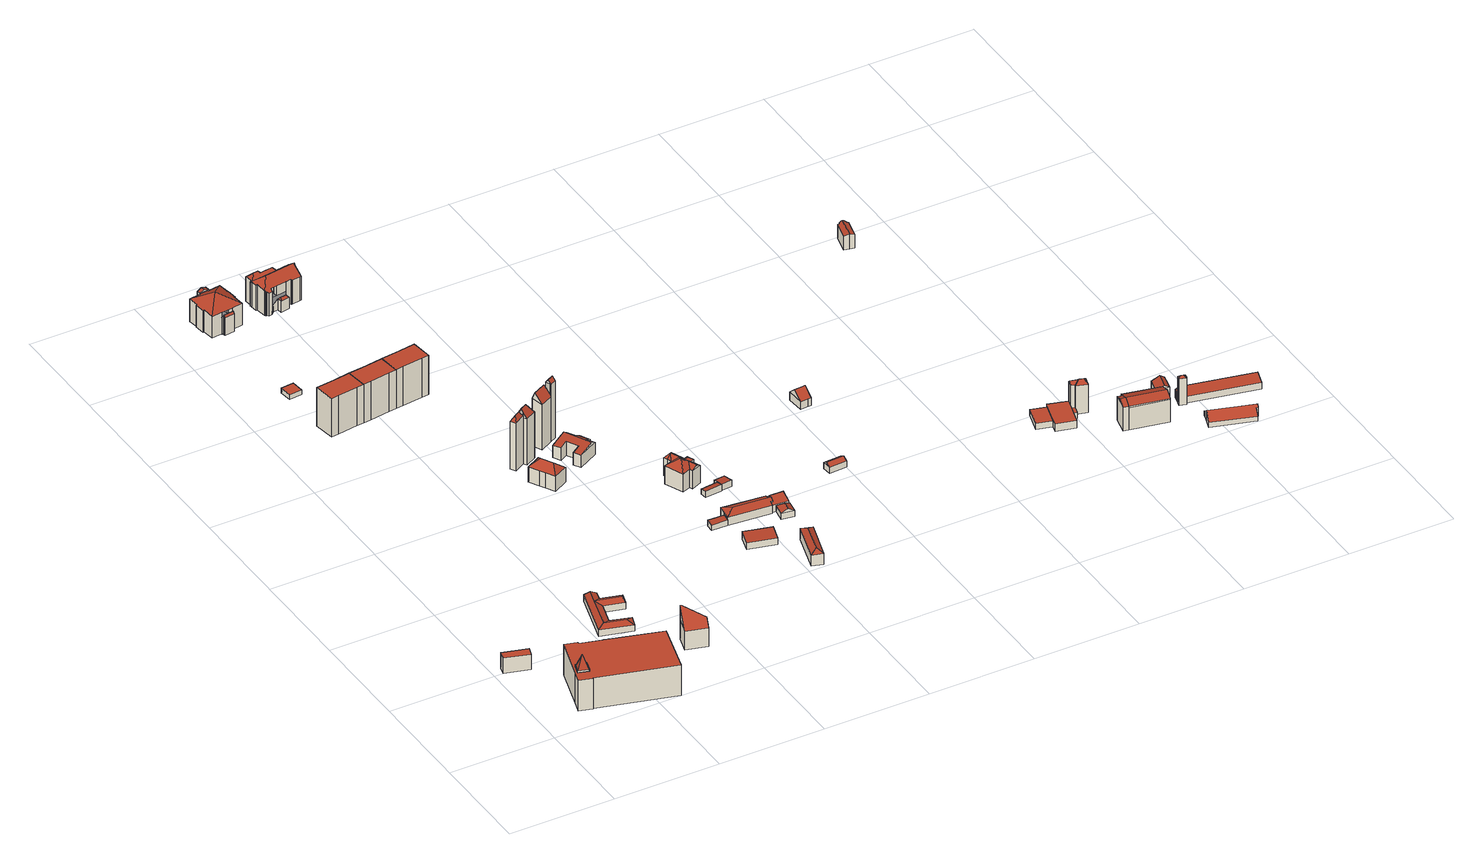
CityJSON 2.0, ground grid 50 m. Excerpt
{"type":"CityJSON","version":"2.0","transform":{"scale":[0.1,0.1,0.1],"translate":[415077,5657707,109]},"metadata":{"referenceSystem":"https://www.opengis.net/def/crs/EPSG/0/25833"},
"CityObjects":{
"building1":{"type":"Building","attributes":{"Gemeindeschluessel":14612000,"Dachtyp_tdc":"tdcLeanToRoof","Dachneigung":0,"QualitaetDacherkennung":100,"Geometrietyp2DReferenz":"3000","measuredHeight":7.77,"function":"31001_9998","roofType":"2100"},"geometry":[{"type":"Solid","lod":"2","boundaries":[[[[0,1,2,3]],[[1,4,5,2]],[[4,6,7,5]],[[6,0,3,7]],[[6,4,1,0]],[[3,2,5,7]]]],"semantics":{"surfaces":[{"type":"WallSurface"},{"type":"RoofSurface"},{"type":"GroundSurface"}],"values":[[0,0,0,0,1,2]]}}]},
"building2":{"type":"Building","attributes":{"Gemeindeschluessel":14612000,"Geometrietyp2DReferenz":"3000","BezugspunktDach":"2000","function":"31001_9998"},"children":["building2-1","building2-2"]},
"building2-1":{"type":"BuildingPart","attributes":{"Dachtyp_tdc":"tdcPyramidRoof","Dachneigung":71.19,"QualitaetDacherkennung":0,"Geometrietyp2DReferenz":"3000","measuredHeight":6.34},"parents":["building2"],"geometry":[{"type":"MultiSurface","lod":"2","boundaries":[[[8,9,10]],[[11,8,10]],[[12,11,10]],[[9,12,10]],[[11,12,13,14]],[[12,9,15,13]],[[9,8,16,15]],[[8,11,14,16]],[[14,13,15,16]]],"semantics":{"surfaces":[{"type":"RoofSurface"},{"type":"WallSurface"},{"type":"GroundSurface"}],"values":[0,0,0,0,1,1,1,1,2]}}]},
"building2-2":{"type":"BuildingPart","attributes":{"Dachtyp_tdc":"tdcLeanToRoof","Dachneigung":0,"QualitaetDacherkennung":0,"Geometrietyp2DReferenz":"3000","measuredHeight":15.5},"parents":["building2"],"geometry":[{"type":"MultiSurface","lod":"2","boundaries":[[[17,18,19,20,21,22,23,24,25,26,27,28]],[[28,27,29,30]],[[27,26,31,29]],[[26,25,32,31]],[[25,24,33,32]],[[24,23,34,33]],[[23,22,35,34]],[[22,21,36,35]],[[21,20,37,36]],[[20,19,38,37]],[[19,18,39,38]],[[18,17,40,39]],[[17,28,30,40]],[[30,29,31,32,33,34,35,36,37,38,39,40]]],"semantics":{"surfaces":[{"type":"RoofSurface"},{"type":"WallSurface"},{"type":"GroundSurface"}],"values":[0,1,1,1,1,1,1,1,1,1,1,1,1,2]}}]},
"building3":{"type":"Building","attributes":{"Dachtyp_tdc":"tdcLeanToRoof","Gemeindeschluessel":14612000,"Dachneigung":0,"QualitaetDacherkennung":100,"Geometrietyp2DReferenz":"3000","measuredHeight":8.53,"function":"31001_9998","roofType":"2100"},"geometry":[{"type":"Solid","lod":"2","boundaries":[[[[41,42,43,44]],[[42,45,46,43]],[[45,47,48,46]],[[47,41,44,48]],[[47,45,42,41]],[[44,43,46,48]]]],"semantics":{"surfaces":[{"type":"WallSurface"},{"type":"RoofSurface"},{"type":"GroundSurface"}],"values":[[0,0,0,0,1,2]]}}]},
"building4":{"type":"Building","attributes":{"Dachtyp_tdc":"tdcFreeFormRoof","Gemeindeschluessel":14612000,"Dachneigung":23.3,"QualitaetDacherkennung":18,"Geometrietyp2DReferenz":"3000","measuredHeight":4.49,"function":"31001_9998","roofType":"5000"},"geometry":[{"type":"Solid","lod":"2","boundaries":[[[[49,50,51,52]],[[50,53,54,51]],[[53,55,56,54]],[[55,57,58,56]],[[57,59,60,58]],[[59,61,62,60]],[[61,63,64,62]],[[63,65,66,64]],[[65,67,68,66]],[[67,49,52,68]],[[69,67,65]],[[70,69,65,63]],[[71,72,73,70,63,61]],[[74,71,61,59]],[[74,59,57]],[[75,72,71,74,57,55]],[[76,75,55,53]],[[76,53,50]],[[73,72,75,76,50,49]],[[69,70,73,49,67]],[[52,51,54,56,58,60,62,64,66,68]]]],"semantics":{"surfaces":[{"type":"WallSurface"},{"type":"RoofSurface"},{"type":"GroundSurface"}],"values":[[0,0,0,0,0,0,0,0,0,0,1,1,1,1,1,1,1,0,1,1,2]]}}]},
"building5":{"type":"Building","attributes":{"Dachtyp_tdc":"tdcPolyFlatRoof","Gemeindeschluessel":14612000,"Dachneigung":0,"QualitaetDacherkennung":59,"Geometrietyp2DReferenz":"3000","measuredHeight":19.53,"function":"31001_9998","roofType":"1000"},"geometry":[{"type":"Solid","lod":"2","boundaries":[[[[77,78,79,80]],[[78,81,82,79]],[[81,83,84,82]],[[83,85,86,84]],[[85,87,88,86]],[[87,89,90,88]],[[89,91,92,90]],[[91,77,80,92]],[[91,89,87,85,83,81,78,77]],[[80,79,82,84,86,88,90,92]]]],"semantics":{"surfaces":[{"type":"WallSurface"},{"type":"RoofSurface"},{"type":"GroundSurface"}],"values":[[0,0,0,0,0,0,0,0,1,2]]}}]},
"building6":{"type":"Building","attributes":{"Dachtyp_tdc":"tdcPolyFlatRoof","Gemeindeschluessel":14612000,"Dachneigung":0,"QualitaetDacherkennung":91,"Geometrietyp2DReferenz":"3000","measuredHeight":2.49,"function":"31001_9998","roofType":"1000"},"geometry":[{"type":"Solid","lod":"2","boundaries":[[[[93,94,95,96]],[[94,97,98,95]],[[97,99,100,98]],[[99,93,96,100]],[[99,97,94,93]],[[96,95,98,100]]]],"semantics":{"surfaces":[{"type":"WallSurface"},{"type":"RoofSurface"},{"type":"GroundSurface"}],"values":[[0,0,0,0,1,2]]}}]},
"building7":{"type":"Building","attributes":{"Dachtyp_tdc":"tdcFreeFormRoof","Gemeindeschluessel":14612000,"Dachneigung":44.5,"QualitaetDacherkennung":0,"Geometrietyp2DReferenz":"3000","BezugspunktDach":"2000","measuredHeight":17.09,"function":"31001_9998"},"geometry":[{"type":"MultiSurface","lod":"2","boundaries":[[[101,102,103,104,105,106]],[[107,104,103]],[[106,105,108,109]],[[105,110,111,108]],[[110,112,113,111]],[[112,114,115,113]],[[114,106,109,115]],[[105,104,107,110]],[[110,107,103,102,112]],[[112,102,101,114]],[[114,101,106]],[[109,108,111,113,115]]],"semantics":{"surfaces":[{"type":"RoofSurface"},{"type":"WallSurface"},{"type":"GroundSurface"}],"values":[0,0,1,1,1,1,1,1,1,1,1,2]}}]},
"building8":{"type":"Building","attributes":{"Gemeindeschluessel":14612000,"Geometrietyp2DReferenz":"3000","function":"31001_9998","roofType":"9999"},"children":["building8-1","building8-2","building8-3"]},
"building8-1":{"type":"BuildingPart","attributes":{"Dachtyp_tdc":"tdcFreeFormRoof","Dachneigung":57.21,"QualitaetDacherkennung":17,"Geometrietyp2DReferenz":"3000","measuredHeight":10.07,"roofType":"5000"},"parents":["building8"],"geometry":[{"type":"MultiSurface","lod":"2","boundaries":[[[116,117,118,119]],[[117,120,121,118]],[[120,122,123,121]],[[122,124,125,123]],[[124,126,127,125]],[[126,128,129,127]],[[128,130,131,129]],[[130,132,133,131]],[[132,134,135,133]],[[128,126,124,122]],[[122,120,117,116,134,132,130,128]],[[135,119,118,121,123,125,127,129,131,133]]],"semantics":{"surfaces":[{"type":"WallSurface"},{"type":"RoofSurface"},{"type":"GroundSurface"}],"values":[0,0,0,0,0,0,0,0,0,1,1,2]}}]},
"building8-2":{"type":"BuildingPart","attributes":{"Dachtyp_tdc":"tdcGableRoof","Dachneigung":24.87,"QualitaetDacherkennung":44,"Geometrietyp2DReferenz":"3000","measuredHeight":12.62,"roofType":"3100"},"parents":["building8"],"geometry":[{"type":"MultiSurface","lod":"2","boundaries":[[[136,137,138,139,140]],[[137,141,142,138]],[[141,143,144,145,142]],[[141,137,146]],[[136,143,147]],[[137,136,147,146]],[[143,141,146,147]],[[139,138,142,145]]],"semantics":{"surfaces":[{"type":"WallSurface"},{"type":"RoofSurface"},{"type":"GroundSurface"}],"values":[0,0,0,0,0,1,1,2]}}]},
"building8-3":{"type":"BuildingPart","attributes":{"Dachtyp_tdc":"tdcTentRoof","Dachneigung":30.24,"QualitaetDacherkennung":61,"Geometrietyp2DReferenz":"3000","measuredHeight":15.61,"roofType":"3500"},"parents":["building8"],"geometry":[{"type":"MultiSurface","lod":"2","boundaries":[[[148,149,150,151]],[[149,152,153,150]],[[152,140,139,153]],[[144,154,155,145]],[[154,156,157,155]],[[156,158,159,157]],[[158,160,161,159]],[[160,162,163,161]],[[162,164,165,163]],[[164,166,119,165]],[[166,116,119]],[[167,135,134]],[[167,168,169,135]],[[168,170,171,169]],[[170,172,173,171]],[[172,148,151,173]],[[154,144,140,152,174]],[[164,162,160,158,156,154,174]],[[168,167,166,164,174]],[[152,149,148,172,170,168,174]],[[151,150,153,139,145,155,157,159,161,163,165,119,135,169,171,173]]],"semantics":{"surfaces":[{"type":"WallSurface"},{"type":"RoofSurface"},{"type":"GroundSurface"}],"values":[0,0,0,0,0,0,0,0,0,0,0,0,0,0,0,0,1,1,1,1,2]}}]},
"building9":{"type":"Building","attributes":{"Dachtyp_tdc":"tdcPolyFlatRoof","Gemeindeschluessel":14612000,"Dachneigung":0,"QualitaetDacherkennung":56,"Geometrietyp2DReferenz":"3000","measuredHeight":19.68,"function":"31001_9998","roofType":"1000"},"geometry":[{"type":"Solid","lod":"2","boundaries":[[[[175,85,176,177]],[[85,83,178,176]],[[83,179,180,178]],[[179,181,182,180]],[[181,183,184,182]],[[183,185,186,184]],[[185,187,188,186]],[[187,175,177,188]],[[187,185,183,181,179,83,85,175]],[[177,176,178,180,182,184,186,188]]]],"semantics":{"surfaces":[{"type":"WallSurface"},{"type":"RoofSurface"},{"type":"GroundSurface"}],"values":[[0,0,0,0,0,0,0,0,1,2]]}}]},
"building10":{"type":"Building","attributes":{"Dachtyp_tdc":"tdcFreeFormRoof","Gemeindeschluessel":14612000,"Dachneigung":40.75,"QualitaetDacherkennung":78,"Geometrietyp2DReferenz":"3000","measuredHeight":10.86,"function":"31001_9998","roofType":"5000"},"geometry":[{"type":"Solid","lod":"2","boundaries":[[[[189,190,191,192]],[[190,193,194,191]],[[193,195,196,194]],[[195,197,198,196]],[[197,199,200,198]],[[199,189,192,200]],[[193,201,195]],[[190,189,202]],[[201,193,190,202]],[[195,201,202,189,199,197]],[[192,191,194,196,198,200]]]],"semantics":{"surfaces":[{"type":"WallSurface"},{"type":"RoofSurface"},{"type":"GroundSurface"}],"values":[[0,0,0,0,0,0,1,1,1,1,2]]}}]},
"building11":{"type":"Building","attributes":{"Dachtyp_tdc":"tdcPolyFlatRoof","Gemeindeschluessel":14612000,"Dachneigung":0,"QualitaetDacherkennung":56,"Geometrietyp2DReferenz":"3000","measuredHeight":19.77,"function":"31001_9998","roofType":"1000"},"geometry":[{"type":"Solid","lod":"2","boundaries":[[[[203,204,205,206]],[[204,207,186,205]],[[207,208,184,186]],[[208,209,210,184]],[[209,211,212,210]],[[211,213,214,212]],[[213,215,216,214]],[[215,217,218,216]],[[217,203,206,218]],[[217,215,213,211,209,208,207,204,203]],[[206,205,186,184,210,212,214,216,218]]]],"semantics":{"surfaces":[{"type":"WallSurface"},{"type":"RoofSurface"},{"type":"GroundSurface"}],"values":[[0,0,0,0,0,0,0,0,0,1,2]]}}]},
"building12":{"type":"Building","attributes":{"Gemeindeschluessel":14612000,"Geometrietyp2DReferenz":"3000","function":"31001_9998","roofType":"9999"},"children":["building12-1","building12-2"]},
"building12-1":{"type":"BuildingPart","attributes":{"Dachtyp_tdc":"tdcFreeFormRoof","Dachneigung":58.9,"QualitaetDacherkennung":4,"Geometrietyp2DReferenz":"3000","measuredHeight":26.84,"roofType":"5000"},"parents":["building12"],"geometry":[{"type":"MultiSurface","lod":"2","boundaries":[[[219,220,221,222,223]],[[220,224,225,221]],[[224,226,227,228,225]],[[229,230,226,224]],[[229,224,220]],[[230,229,220,219]],[[230,219,226]],[[222,221,225,228]]],"semantics":{"surfaces":[{"type":"WallSurface"},{"type":"RoofSurface"},{"type":"GroundSurface"}],"values":[0,0,0,1,1,1,1,2]}}]},
"building12-2":{"type":"BuildingPart","attributes":{"Dachtyp_tdc":"tdcFreeFormRoof","Dachneigung":58.97,"QualitaetDacherkennung":3,"Geometrietyp2DReferenz":"3000","measuredHeight":27.86,"roofType":"5000"},"parents":["building12"],"geometry":[{"type":"MultiSurface","lod":"2","boundaries":[[[231,232,233,234]],[[232,235,236,233]],[[235,223,222,236]],[[227,237,238,228]],[[237,231,234,238]],[[239,240,235,232,241]],[[241,232,231]],[[231,237,242,239,241]],[[227,226,242,237]],[[235,240,219,223]],[[234,233,236,222,228,238]]],"semantics":{"surfaces":[{"type":"WallSurface"},{"type":"RoofSurface"},{"type":"GroundSurface"}],"values":[0,0,0,0,0,1,1,1,0,0,2]}}]},
"building13":{"type":"Building","attributes":{"Gemeindeschluessel":14612000,"Geometrietyp2DReferenz":"3000","function":"31001_9998","roofType":"9999"},"children":["building13-1","building13-2","building13-3"]},
"building13-1":{"type":"BuildingPart","attributes":{"Dachtyp_tdc":"tdcFreeFormRoof","Dachneigung":43.82,"QualitaetDacherkennung":15,"Geometrietyp2DReferenz":"3000","measuredHeight":6.69,"roofType":"5000"},"parents":["building13"],"geometry":[{"type":"MultiSurface","lod":"2","boundaries":[[[243,244,245,246]],[[244,247,248,245]],[[247,249,250,248]],[[249,251,252,250]],[[251,253,254,252]],[[253,255,256,254]],[[257,258,259,260]],[[258,243,246,259]],[[261,262,255,253,251,249,247,244,263]],[[244,243,264,263]],[[243,258,257,264]],[[257,261,263,264]],[[246,245,248,250,252,254,256,265,266,260,259]]],"semantics":{"surfaces":[{"type":"WallSurface"},{"type":"RoofSurface"},{"type":"GroundSurface"}],"values":[0,0,0,0,0,0,0,0,1,1,1,1,2]}}]},
"building13-2":{"type":"BuildingPart","attributes":{"Dachtyp_tdc":"tdcFreeFormRoof","Dachneigung":46.06,"QualitaetDacherkennung":39,"Geometrietyp2DReferenz":"3000","measuredHeight":14.89,"roofType":"5000"},"parents":["building13"],"geometry":[{"type":"MultiSurface","lod":"2","boundaries":[[[267,268,269,270]],[[268,271,272,269]],[[271,273,274,272]],[[273,275,276,274]],[[275,277,278,276]],[[277,279,280,278]],[[279,281,282,280]],[[281,283,284,282]],[[285,286,287,288]],[[283,281,289,290]],[[281,279,277,289]],[[277,275,273,291,290,289]],[[273,271,292,293,291]],[[271,268,292]],[[268,267,294,295,296,297,293,292]],[[296,298,286,285,299,297]],[[299,283,290,291,293,297]],[[287,300,301,302,303,270,269,272,274,276,278,280,282,284,304,288]],[[286,298,300,287]],[[298,296,301,300]],[[296,295,302,301]],[[295,294,303,302]],[[294,267,270,303]]],"semantics":{"surfaces":[{"type":"WallSurface"},{"type":"RoofSurface"},{"type":"GroundSurface"}],"values":[0,0,0,0,0,0,0,0,0,1,1,1,1,1,1,1,1,2,0,0,0,0,0]}}]},
"building13-3":{"type":"BuildingPart","attributes":{"Dachtyp_tdc":"tdcHipAndGableRoof","Dachneigung":36.45,"QualitaetDacherkennung":40,"Geometrietyp2DReferenz":"3000","measuredHeight":15.83,"roofType":"5000"},"parents":["building13"],"geometry":[{"type":"MultiSurface","lod":"2","boundaries":[[[305,306,307,308]],[[306,309,310,307]],[[309,311,312,310]],[[311,313,314,312]],[[313,315,316,314]],[[315,317,318,316]],[[317,319,320,318]],[[319,321,259,320]],[[321,322,257,260,259]],[[323,324,325,256,255]],[[324,326,327,325]],[[326,328,329,327]],[[328,330,331,329]],[[330,332,333,331]],[[332,334,335,333]],[[334,336,337,335]],[[336,338,285,288,337]],[[339,340,341,284,283]],[[340,305,308,341]],[[342,338,336,334,332,343]],[[332,330,328,326,324,323,344,322,321,319,317,315,313,311,309,306,305,343]],[[305,340,339,342,343]],[[308,307,310,312,314,316,318,320,259,260,266,265,256,325,327,329,331,333,335,337,288,304,284,341]]],"semantics":{"surfaces":[{"type":"WallSurface"},{"type":"RoofSurface"},{"type":"GroundSurface"}],"values":[0,0,0,0,0,0,0,0,0,0,0,0,0,0,0,0,0,0,0,1,1,1,2]}}]},
"building14":{"type":"Building","attributes":{"Gemeindeschluessel":14612000,"Geometrietyp2DReferenz":"3000","function":"31001_9998","roofType":"9999"},"children":["building14-1","building14-2"]},
"building14-1":{"type":"BuildingPart","attributes":{"Dachtyp_tdc":"tdcFreeFormRoof","Dachneigung":53.61,"QualitaetDacherkennung":6,"Geometrietyp2DReferenz":"3000","measuredHeight":31.07,"roofType":"5000"},"parents":["building14"],"geometry":[{"type":"MultiSurface","lod":"2","boundaries":[[[345,346,347,348,349,350]],[[346,351,352,347]],[[351,353,354,355,352]],[[356,357,353,351]],[[356,351,346]],[[357,356,346,345]],[[357,345,353]],[[348,347,352,355]]],"semantics":{"surfaces":[{"type":"WallSurface"},{"type":"RoofSurface"},{"type":"GroundSurface"}],"values":[0,0,0,1,0,1,0,2]}}]},
"building14-2":{"type":"BuildingPart","attributes":{"Dachtyp_tdc":"tdcGableRoof","Dachneigung":50.48,"QualitaetDacherkennung":3,"Geometrietyp2DReferenz":"3000","measuredHeight":27.42,"roofType":"3100"},"parents":["building14"],"geometry":[{"type":"MultiSurface","lod":"2","boundaries":[[[358,359,360,361]],[[354,362,363,355]],[[362,358,361,363]],[[358,362,364]],[[359,358,364,365]],[[362,354,350,365,364]],[[361,360,348,355,363]]],"semantics":{"surfaces":[{"type":"WallSurface"},{"type":"RoofSurface"},{"type":"GroundSurface"}],"values":[0,0,0,0,1,1,2]}}]},
"building15":{"type":"Building","attributes":{"name":"Saloppe","Dachtyp_tdc":"tdcPolyFlatRoof","Gemeindeschluessel":14612000,"Dachneigung":5.24,"QualitaetDacherkennung":84,"Geometrietyp2DReferenz":"3000","measuredHeight":2.92,"function":"31001_2081","roofType":"2100"},"geometry":[{"type":"Solid","lod":"2","boundaries":[[[[366,367,368,369]],[[367,370,371,368]],[[370,372,373,371]],[[372,366,369,373]],[[372,370,367,366]],[[369,368,371,373]]]],"semantics":{"surfaces":[{"type":"WallSurface"},{"type":"RoofSurface"},{"type":"GroundSurface"}],"values":[[0,0,0,0,1,2]]}}]},
"building16":{"type":"Building","attributes":{"Dachtyp_tdc":"tdcFreeFormRoof","Gemeindeschluessel":14612000,"Dachneigung":10.01,"QualitaetDacherkennung":29,"Geometrietyp2DReferenz":"3000","measuredHeight":7.7,"function":"31001_9998","roofType":"5000"},"geometry":[{"type":"Solid","lod":"2","boundaries":[[[[374,375,376,377]],[[375,378,379,376]],[[378,380,381,379]],[[380,382,383,381]],[[382,384,385,383]],[[384,386,387,385]],[[386,388,389,387]],[[388,390,391,389]],[[390,392,393,391]],[[392,394,395,393]],[[394,396,397,395]],[[396,374,377,397]],[[392,390,388,386,384,398,399,394]],[[399,398,382,380,378,375,374,396]],[[396,394,399]],[[384,382,398]],[[377,376,379,381,383,385,387,389,391,393,395,397]]]],"semantics":{"surfaces":[{"type":"WallSurface"},{"type":"RoofSurface"},{"type":"GroundSurface"}],"values":[[0,0,0,0,0,0,0,0,0,0,0,0,1,1,0,0,2]]}}]},
"building17":{"type":"Building","attributes":{"Dachtyp_tdc":"tdcPolyFlatRoof","Gemeindeschluessel":14612000,"Dachneigung":4.36,"QualitaetDacherkennung":92,"Geometrietyp2DReferenz":"3000","measuredHeight":3.87,"function":"31001_9998","roofType":"2100"},"geometry":[{"type":"Solid","lod":"2","boundaries":[[[[400,401,402,403]],[[401,404,405,402]],[[404,406,407,405]],[[406,400,403,407]],[[406,404,401,400]],[[403,402,405,407]]]],"semantics":{"surfaces":[{"type":"WallSurface"},{"type":"RoofSurface"},{"type":"GroundSurface"}],"values":[[0,0,0,0,1,2]]}}]},
"building18":{"type":"Building","attributes":{"name":"Saloppe","Dachtyp_tdc":"tdcHipAndGableRoof","Gemeindeschluessel":14612000,"Dachneigung":24.17,"QualitaetDacherkennung":67,"Geometrietyp2DReferenz":"3000","measuredHeight":5.65,"function":"31001_2081","roofType":"5000"},"geometry":[{"type":"Solid","lod":"2","boundaries":[[[[408,409,410,411]],[[409,412,413,410]],[[412,414,415,413]],[[414,416,417,415]],[[416,418,368,417]],[[418,419,369,368]],[[419,420,421,369]],[[420,422,423,421]],[[422,424,425,423]],[[424,408,411,425]],[[420,419,418,426]],[[418,416,414,412,409,426]],[[409,408,424,422,420,426]],[[411,410,413,415,417,368,369,421,423,425]]]],"semantics":{"surfaces":[{"type":"WallSurface"},{"type":"RoofSurface"},{"type":"GroundSurface"}],"values":[[0,0,0,0,0,0,0,0,0,0,1,1,1,2]]}}]},
"building19":{"type":"Building","attributes":{"Dachtyp_tdc":"tdcFreeFormRoof","Gemeindeschluessel":14612000,"Dachneigung":32.99,"QualitaetDacherkennung":6,"Geometrietyp2DReferenz":"3000","measuredHeight":7.12,"function":"31001_9998","roofType":"5000"},"geometry":[{"type":"Solid","lod":"2","boundaries":[[[[427,428,429,430]],[[428,431,432,429]],[[431,433,434,432]],[[433,427,430,434]],[[435,436,433,431]],[[435,431,428]],[[436,435,428,427]],[[436,427,433]],[[430,429,432,434]]]],"semantics":{"surfaces":[{"type":"WallSurface"},{"type":"RoofSurface"},{"type":"GroundSurface"}],"values":[[0,0,0,0,1,1,1,1,2]]}}]},
"building20":{"type":"Building","attributes":{"Dachtyp_tdc":"tdcFreeFormRoof","Gemeindeschluessel":14612000,"Dachneigung":35.72,"QualitaetDacherkennung":44,"Geometrietyp2DReferenz":"3000","measuredHeight":12.34,"function":"31001_9998","roofType":"5000"},"geometry":[{"type":"Solid","lod":"2","boundaries":[[[[437,438,439,440]],[[438,441,442,439]],[[441,443,444,442]],[[443,445,446,444]],[[445,447,448,446]],[[447,449,450,448]],[[449,451,452,450]],[[451,453,454,452]],[[453,455,456,454]],[[455,457,458,456]],[[457,459,460,458]],[[459,461,462,460]],[[461,463,464,462]],[[463,437,440,464]],[[465,466,467,468,459,457]],[[469,465,457,455]],[[469,455,453]],[[470,466,465,469,453,451]],[[447,471,449]],[[471,447,472]],[[449,470,451]],[[471,470,449]],[[471,473,470]],[[473,471,474]],[[472,447,445]],[[472,441,471]],[[472,443,441]],[[443,472,445]],[[474,471,441,438]],[[473,474,438,437]],[[467,466,470,473,437,463]],[[468,467,463,461]],[[459,468,461]],[[440,439,442,444,446,448,450,452,454,456,458,460,462,464]]]],"semantics":{"surfaces":[{"type":"WallSurface"},{"type":"RoofSurface"},{"type":"GroundSurface"}],"values":[[0,0,0,0,0,0,0,0,0,0,0,0,0,0,1,1,1,1,1,1,1,1,1,1,1,1,1,1,1,1,1,1,0,2]]}}]},
"building21":{"type":"Building","attributes":{"Dachtyp_tdc":"tdcPolyFlatRoof","Gemeindeschluessel":14612000,"Dachneigung":10.22,"QualitaetDacherkennung":66,"Geometrietyp2DReferenz":"3000","measuredHeight":3.21,"function":"31001_9998","roofType":"2100"},"geometry":[{"type":"Solid","lod":"2","boundaries":[[[[475,476,477,478]],[[476,479,480,477]],[[479,481,482,480]],[[481,475,478,482]],[[481,479,476,475]],[[478,477,480,482]]]],"semantics":{"surfaces":[{"type":"WallSurface"},{"type":"RoofSurface"},{"type":"GroundSurface"}],"values":[[0,0,0,0,1,2]]}}]},
"building22":{"type":"Building","attributes":{"Dachtyp_tdc":"tdcHipAndGableRoof","Gemeindeschluessel":14612000,"Dachneigung":31.99,"QualitaetDacherkennung":55,"Geometrietyp2DReferenz":"3000","measuredHeight":4.82,"function":"31001_9998","roofType":"5000"},"geometry":[{"type":"Solid","lod":"2","boundaries":[[[[483,484,485,486]],[[484,487,488,485]],[[487,489,490,488]],[[489,483,486,490]],[[487,484,491]],[[484,483,492,491]],[[489,487,491,492]],[[486,485,488,490]],[[483,489,492]]]],"semantics":{"surfaces":[{"type":"WallSurface"},{"type":"RoofSurface"},{"type":"GroundSurface"}],"values":[[0,0,0,0,1,1,1,2,0]]}}]},
"building23":{"type":"Building","attributes":{"name":"Saloppe","Dachtyp_tdc":"tdcPolyFlatRoof","Gemeindeschluessel":14612000,"Dachneigung":15.37,"QualitaetDacherkennung":37,"Geometrietyp2DReferenz":"3000","measuredHeight":5.13,"function":"31001_2081","roofType":"2100"},"geometry":[{"type":"Solid","lod":"2","boundaries":[[[[416,493,494,495]],[[493,496,497,494]],[[496,498,499,497]],[[498,500,501,499]],[[500,502,503,501]],[[502,416,495,503]],[[502,500,498,496,493,416]],[[495,494,497,499,501,503]]]],"semantics":{"surfaces":[{"type":"WallSurface"},{"type":"RoofSurface"},{"type":"GroundSurface"}],"values":[[0,0,0,0,0,0,1,2]]}}]},
"building24":{"type":"Building","attributes":{"Dachtyp_tdc":"tdcPolyFlatRoof","Gemeindeschluessel":14612000,"Dachneigung":6.93,"QualitaetDacherkennung":84,"Geometrietyp2DReferenz":"3000","measuredHeight":3.16,"function":"31001_9998","roofType":"2100"},"geometry":[{"type":"Solid","lod":"2","boundaries":[[[[504,505,506,507]],[[505,508,509,506]],[[508,510,511,509]],[[510,512,513,511]],[[512,504,507,513]],[[512,510,508,505,504]],[[507,506,509,511,513]]]],"semantics":{"surfaces":[{"type":"WallSurface"},{"type":"RoofSurface"},{"type":"GroundSurface"}],"values":[[0,0,0,0,0,1,2]]}}]},
"building25":{"type":"Building","attributes":{"Dachtyp_tdc":"tdcGableRoof","Gemeindeschluessel":14612000,"Dachneigung":29.44,"QualitaetDacherkennung":40,"Geometrietyp2DReferenz":"3000","measuredHeight":4.33,"function":"31001_9998","roofType":"3100"},"geometry":[{"type":"Solid","lod":"2","boundaries":[[[[514,515,516,517]],[[515,518,519,516]],[[518,520,521,519]],[[520,514,517,521]],[[518,515,522]],[[514,520,523]],[[515,514,523,522]],[[520,518,522,523]],[[517,516,519,521]]]],"semantics":{"surfaces":[{"type":"WallSurface"},{"type":"RoofSurface"},{"type":"GroundSurface"}],"values":[[0,0,0,0,0,0,1,1,2]]}}]},
"building26":{"type":"Building","attributes":{"Dachtyp_tdc":"tdcFreeFormRoof","Gemeindeschluessel":14612000,"Dachneigung":40.95,"QualitaetDacherkennung":19,"Geometrietyp2DReferenz":"3000","measuredHeight":7.59,"function":"31001_9998","roofType":"5000"},"geometry":[{"type":"Solid","lod":"2","boundaries":[[[[524,525,526,527]],[[525,528,529,526]],[[528,530,531,529]],[[530,532,533,531]],[[532,534,535,533]],[[534,524,527,535]],[[536,537,528,525,524]],[[532,530,537,536,534]],[[530,528,537]],[[524,534,536]],[[527,526,529,531,533,535]]]],"semantics":{"surfaces":[{"type":"WallSurface"},{"type":"RoofSurface"},{"type":"GroundSurface"}],"values":[[0,0,0,0,0,0,1,1,0,0,2]]}}]},
"building27":{"type":"Building","attributes":{"Dachtyp_tdc":"tdcPolyFlatRoof","Gemeindeschluessel":14612000,"Dachneigung":0,"QualitaetDacherkennung":62,"Geometrietyp2DReferenz":"3000","measuredHeight":3.06,"function":"31001_9998","roofType":"1000"},"geometry":[{"type":"Solid","lod":"2","boundaries":[[[[538,539,540,541]],[[539,542,543,540]],[[542,544,545,543]],[[544,538,541,545]],[[544,542,539,538]],[[541,540,543,545]]]],"semantics":{"surfaces":[{"type":"WallSurface"},{"type":"RoofSurface"},{"type":"GroundSurface"}],"values":[[0,0,0,0,1,2]]}}]},
"building28":{"type":"Building","attributes":{"Dachtyp_tdc":"tdcPolyFlatRoof","Gemeindeschluessel":14612000,"Dachneigung":0,"QualitaetDacherkennung":63,"Geometrietyp2DReferenz":"3000","measuredHeight":3.75,"function":"31001_9998","roofType":"1000"},"geometry":[{"type":"Solid","lod":"2","boundaries":[[[[546,547,548,549]],[[547,550,551,548]],[[550,552,553,551]],[[552,554,555,553]],[[554,556,557,555]],[[556,558,559,557]],[[558,560,561,559]],[[560,562,563,561]],[[562,546,549,563]],[[562,560,558,556,554,552,550,547,546]],[[549,548,551,553,555,557,559,561,563]]]],"semantics":{"surfaces":[{"type":"WallSurface"},{"type":"RoofSurface"},{"type":"GroundSurface"}],"values":[[0,0,0,0,0,0,0,0,0,1,2]]}}]},
"building29":{"type":"Building","attributes":{"Dachtyp_tdc":"tdcPolyFlatRoof","Gemeindeschluessel":14612000,"Dachneigung":0,"QualitaetDacherkennung":0,"Geometrietyp2DReferenz":"3000","BezugspunktDach":"2000","measuredHeight":3,"function":"31001_9998"},"geometry":[{"type":"MultiSurface","lod":"2","boundaries":[[[564,565,566,567,568]],[[568,567,569,570]],[[567,566,571,569]],[[566,565,572,571]],[[565,564,573,572]],[[564,568,570,573]],[[570,569,571,572,573]]],"semantics":{"surfaces":[{"type":"RoofSurface"},{"type":"WallSurface"},{"type":"GroundSurface"}],"values":[0,1,1,1,1,1,2]}}]},
"building30":{"type":"Building","attributes":{"Dachtyp_tdc":"tdcFreeFormRoof","Gemeindeschluessel":14612000,"Dachneigung":42.59,"QualitaetDacherkennung":12,"Geometrietyp2DReferenz":"3000","measuredHeight":16.1,"function":"31001_9998","roofType":"5000"},"geometry":[{"type":"Solid","lod":"2","boundaries":[[[[574,575,576,577]],[[575,578,573,576]],[[578,579,572,573]],[[579,580,571,572]],[[580,581,582,571]],[[581,574,577,582]],[[583,581,580]],[[584,583,580,579]],[[585,584,579,578]],[[586,585,578,575]],[[586,575,574]],[[583,584,585,586,574,581]],[[577,576,573,572,571,582]]]],"semantics":{"surfaces":[{"type":"WallSurface"},{"type":"RoofSurface"},{"type":"GroundSurface"}],"values":[[0,0,0,0,0,0,0,1,1,1,1,1,2]]}}]},
"building31":{"type":"Building","attributes":{"Gemeindeschluessel":14612000,"Geometrietyp2DReferenz":"3000","function":"31001_9998","roofType":"9999"},"children":["building31-1","building31-2"]},
"building31-1":{"type":"BuildingPart","attributes":{"Dachtyp_tdc":"tdcGableRoof","Dachneigung":21.62,"QualitaetDacherkennung":89,"Geometrietyp2DReferenz":"3000","measuredHeight":13.64,"roofType":"3100"},"parents":["building31"],"geometry":[{"type":"MultiSurface","lod":"2","boundaries":[[[587,588,589,590,591]],[[592,593,594,595,596]],[[592,587,591,593]],[[587,592,597]],[[588,587,597,598]],[[592,596,598,597]],[[591,590,594,593]]],"semantics":{"surfaces":[{"type":"WallSurface"},{"type":"RoofSurface"},{"type":"GroundSurface"}],"values":[0,0,0,0,1,1,2]}}]},
"building31-2":{"type":"BuildingPart","attributes":{"Dachtyp_tdc":"tdcGableRoof","Dachneigung":21.42,"QualitaetDacherkennung":74,"Geometrietyp2DReferenz":"3000","measuredHeight":13.55,"roofType":"3100"},"parents":["building31"],"geometry":[{"type":"MultiSurface","lod":"2","boundaries":[[[599,600,601,602]],[[600,603,604,601]],[[603,595,594,604]],[[589,605,606,590]],[[605,599,602,606]],[[605,588,607,608,609,599]],[[610,608,607,611,596]],[[603,610,596,595]],[[600,609,608,610,603]],[[599,609,600]],[[589,588,605]],[[602,601,604,594,590,606]]],"semantics":{"surfaces":[{"type":"WallSurface"},{"type":"RoofSurface"},{"type":"GroundSurface"}],"values":[0,0,0,0,0,1,1,0,0,0,0,2]}}]},
"building32":{"type":"Building","attributes":{"Dachtyp_tdc":"tdcGableRoof","Gemeindeschluessel":14612000,"Dachneigung":17.18,"QualitaetDacherkennung":82,"Geometrietyp2DReferenz":"3000","measuredHeight":7.63,"function":"31001_9998","roofType":"3100"},"geometry":[{"type":"Solid","lod":"2","boundaries":[[[[612,613,614,615]],[[613,616,617,614]],[[616,618,619,617]],[[612,620,621,622,623,624,625]],[[625,626,627,628,618,616,613,612]],[[619,629,630,631,632,633,634,635,636,637,615,614,617]],[[618,628,629,619]],[[628,627,630,629]],[[627,626,631,630]],[[626,625,632,631]],[[625,624,633,632]],[[624,623,634,633]],[[623,622,635,634]],[[622,621,636,635]],[[621,620,637,636]],[[620,612,615,637]]]],"semantics":{"surfaces":[{"type":"WallSurface"},{"type":"RoofSurface"},{"type":"GroundSurface"}],"values":[[0,0,0,1,1,2,0,0,0,0,0,0,0,0,0,0]]}}]},
"building33":{"type":"Building","attributes":{"Dachtyp_tdc":"tdcFreeFormRoof","Gemeindeschluessel":14612000,"Dachneigung":28.5,"QualitaetDacherkennung":89,"Geometrietyp2DReferenz":"3000","measuredHeight":8.96,"function":"31001_9998","roofType":"5000"},"geometry":[{"type":"Solid","lod":"2","boundaries":[[[[638,639,640,641]],[[639,642,643,640]],[[642,644,645,643]],[[644,646,647,645]],[[646,648,649,647]],[[648,650,651,649]],[[650,652,653,651]],[[652,638,641,653]],[[654,655,648,646,644,642]],[[638,652,650,655,654,639]],[[642,639,654]],[[650,648,655]],[[641,640,643,645,647,649,651,653]]]],"semantics":{"surfaces":[{"type":"WallSurface"},{"type":"RoofSurface"},{"type":"GroundSurface"}],"values":[[0,0,0,0,0,0,0,0,1,1,0,0,2]]}}]},
"building34":{"type":"Building","attributes":{"Dachtyp_tdc":"tdcFreeFormRoof","Gemeindeschluessel":14612000,"Dachneigung":45.61,"QualitaetDacherkennung":1,"Geometrietyp2DReferenz":"3000","measuredHeight":14.46,"function":"31001_9998","roofType":"5000"},"geometry":[{"type":"Solid","lod":"2","boundaries":[[[[656,657,658,659]],[[657,660,661,658]],[[660,662,663,661]],[[662,664,665,663]],[[664,656,659,665]],[[662,666,664]],[[666,662,660]],[[667,666,660,657]],[[667,657,656]],[[666,667,656,664]],[[659,658,661,663,665]]]],"semantics":{"surfaces":[{"type":"WallSurface"},{"type":"RoofSurface"},{"type":"GroundSurface"}],"values":[[0,0,0,0,0,1,1,1,1,1,2]]}}]},
"building35":{"type":"Building","attributes":{"Dachtyp_tdc":"tdcFreeFormRoof","Gemeindeschluessel":14612000,"Dachneigung":36.59,"QualitaetDacherkennung":25,"Geometrietyp2DReferenz":"3000","measuredHeight":5.51,"function":"31001_9998","roofType":"5000"},"geometry":[{"type":"Solid","lod":"2","boundaries":[[[[668,669,670,671]],[[669,672,673,670]],[[672,674,675,673]],[[674,676,677,675]],[[676,678,679,677]],[[678,680,681,679]],[[680,682,683,681]],[[682,684,685,683]],[[684,686,687,685]],[[686,688,689,687]],[[688,668,671,689]],[[684,682,680,678,676,674,672]],[[672,669,668,688,686,684]],[[671,670,673,675,677,679,681,683,685,687,689]]]],"semantics":{"surfaces":[{"type":"WallSurface"},{"type":"RoofSurface"},{"type":"GroundSurface"}],"values":[[0,0,0,0,0,0,0,0,0,0,0,1,1,2]]}}]},
"building36":{"type":"Building","attributes":{"Gemeindeschluessel":14612000,"Geometrietyp2DReferenz":"3000","function":"31001_9998","roofType":"9999"},"children":["building36-1","building36-2"]},
"building36-1":{"type":"BuildingPart","attributes":{"Dachtyp_tdc":"tdcHipAndGableRoof","Dachneigung":57.95,"QualitaetDacherkennung":14,"Geometrietyp2DReferenz":"3000","measuredHeight":6.53,"roofType":"5000"},"parents":["building36"],"geometry":[{"type":"MultiSurface","lod":"2","boundaries":[[[690,691,692,693]],[[691,694,695,692]],[[694,696,697,695]],[[696,698,699,697]],[[698,700,701,699]],[[702,703,704,705,706]],[[703,690,693,704]],[[700,698,707]],[[698,696,694,691,690,703,707]],[[703,702,708,700,707]],[[693,692,695,697,699,701,705,704]]],"semantics":{"surfaces":[{"type":"WallSurface"},{"type":"RoofSurface"},{"type":"GroundSurface"}],"values":[0,0,0,0,0,0,0,1,1,1,2]}}]},
"building36-2":{"type":"BuildingPart","attributes":{"Dachtyp_tdc":"tdcPolyFlatRoof","Dachneigung":15.44,"QualitaetDacherkennung":70,"Geometrietyp2DReferenz":"3000","measuredHeight":4.87,"roofType":"2100"},"parents":["building36"],"geometry":[{"type":"MultiSurface","lod":"2","boundaries":[[[709,710,711,701,700]],[[710,712,713,711]],[[712,714,715,713]],[[714,716,717,715]],[[716,718,719,717]],[[718,706,705,719]],[[706,718,716,714,712,710,709,708]],[[701,711,713,715,717,719,705]]],"semantics":{"surfaces":[{"type":"WallSurface"},{"type":"RoofSurface"},{"type":"GroundSurface"}],"values":[0,0,0,0,0,0,1,2]}}]}
},
"vertices":[
[132,441,135],[120,400,135],[120,400,57],[132,441,57],[5,434,135],[5,434,57],[17,474,135],[17,474,57],
[245,159,188],[198,172,188],[215,142,261],[232,111,188],[184,125,188],[184,125,198],[232,111,198],[198,172,198],[245,159,198],
[491,292,157],[423,312,157],[312,344,157],[314,352,157],[256,369,157],[253,361,157],[197,170,157],[180,115,157],[241,98,157],[242,100,157],[604,0,157],[670,241,157],[604,0,2],[670,241,2],[242,100,2],[241,98,2],[180,115,2],[197,170,2],[253,361,2],[256,369,2],[314,352,2],[312,344,2],[423,312,2],[491,292,2],
[500,322,135],[491,292,135],[491,292,50],[500,322,50],[423,312,135],[423,312,50],[431,342,135],[431,342,50],
[476,461,95],[545,708,95],[545,708,62],[476,461,62],[598,693,95],[598,693,62],[587,654,95],[587,654,62],[684,626,95],[684,626,62],[668,573,95],[668,573,62],[573,600,95],[573,600,62],[544,498,95],[544,498,62],[639,470,95],[639,470,62],[623,418,95],[623,418,62],[605,452,107],[510,480,106],[554,634,107],[553,634,107],[510,480,107],[668,602,107],[553,635,107],[572,701,107],
[117,2183,384],[189,2192,384],[189,2192,189],[117,2183,189],[213,2195,384],[213,2195,189],[283,2205,384],[283,2205,189],[296,2105,384],[296,2105,189],[263,2101,384],[263,2101,189],[167,2088,384],[167,2088,189],[130,2083,384],[130,2083,189],
[104,2455,217],[164,2461,217],[164,2461,192],[104,2455,192],[170,2402,217],[170,2402,192],[110,2395,217],[110,2395,192],
[851,219,177],[771,288,221],[769,290,222],[766,290,222],[745,214,144],[842,187,144],[767,291,220],[745,214,51],[842,187,51],[767,291,144],[767,291,51],[771,288,144],[771,288,51],[851,219,144],[851,219,51],
[131,2909,307],[132,2906,312],[132,2906,223],[131,2909,223],[127,2906,312],[127,2906,223],[128,2898,323],[128,2898,223],[129,2891,312],[129,2891,223],[83,2885,312],[83,2885,223],[82,2892,323],[82,2892,223],[81,2900,312],[81,2900,223],[76,2899,312],[76,2899,223],[75,2902,307],[75,2902,223],
[61,3054,339],[58,3075,339],[58,3075,223],[61,3054,223],[61,3054,336],[100,3080,342],[100,3080,223],[103,3059,342],[103,3059,336],[103,3059,223],[79,3078,349],[81,3056,349],
[8,2998,333],[13,2999,335],[13,2999,223],[8,2998,223],[6,3046,336],[6,3046,223],[161,3067,336],[161,3067,223],[168,3019,335],[168,3019,223],[173,3020,331],[173,3020,223],[180,2972,330],[180,2972,223],[174,2971,334],[174,2971,223],[181,2916,332],[181,2916,223],[131,2909,332],[75,2902,332],[26,2896,332],[26,2896,223],[19,2951,334],[19,2951,223],[15,2950,331],[15,2950,223],[93,2985,379],
[333,2110,384],[296,2105,187],[333,2110,187],[283,2205,187],[356,2214,384],[356,2214,187],[380,2217,384],[380,2217,187],[451,2227,384],[451,2227,187],[464,2127,384],[464,2127,187],[429,2123,384],[429,2123,187],
[692,1425,246],[761,1464,245],[761,1464,170],[692,1425,170],[825,1348,245],[825,1348,170],[756,1310,246],[756,1310,170],[733,1351,246],[733,1351,170],[719,1377,246],[719,1377,170],[774,1359,279],[744,1413,279],
[595,2144,385],[500,2132,385],[500,2132,187],[595,2144,187],[464,2127,385],[451,2227,385],[523,2236,385],[523,2236,187],[546,2239,385],[546,2239,187],[619,2249,385],[619,2249,187],[632,2149,385],[632,2149,187],[631,2149,385],[631,2149,187],
[738,1547,413],[687,1517,413],[687,1517,170],[738,1547,170],[738,1547,404],[671,1542,413],[671,1542,170],[723,1572,413],[723,1572,404],[723,1572,170],[692,1537,438],[718,1552,438],
[772,1607,404],[798,1560,404],[798,1560,170],[772,1607,170],[747,1532,404],[747,1532,170],[720,1578,404],[720,1578,170],[733,1555,448],[738,1547,432],[762,1571,448],[723,1572,414],
[409,2921,278],[366,2915,278],[366,2915,222],[409,2921,222],[363,2936,278],[363,2936,222],[336,2933,253],[336,2933,222],[337,2929,253],[337,2929,222],[333,2928,248],[333,2928,222],[327,2919,242],[327,2919,222],[406,2943,278],[406,2942,278],[406,2942,222],[406,2943,222],[363,2937,278],[325,2932,242],[375,2928,289],[397,2930,289],[325,2932,222],[363,2937,222],
[310,3057,349],[333,3060,349],[333,3060,222],[310,3057,222],[342,3052,349],[342,3052,222],[343,3047,349],[343,3047,222],[368,3050,349],[368,3050,222],[399,3054,349],[399,3054,222],[405,3049,349],[405,3049,222],[407,3047,349],[407,3047,222],[410,3028,349],[410,3028,222],[279,3009,343],[278,3018,343],[278,3018,222],[279,3009,222],[395,3040,363],[394,3040,363],[332,3031,363],[329,3045,364],[324,3037,371],[310,3061,344],[278,3057,344],[279,3052,349],[302,3034,371],[283,3019,349],[284,3010,349],[283,3019,222],[279,3052,222],[278,3057,222],[310,3061,222],[284,3010,222],
[477,2999,380],[478,2996,378],[478,2996,222],[477,2999,222],[474,2996,378],[474,2996,222],[481,2949,343],[481,2949,222],[476,2948,343],[476,2948,222],[437,2943,343],[437,2943,222],[431,2942,343],[431,2942,222],[430,2946,346],[430,2946,222],[406,2942,346],[406,2943,346],[327,2919,336],[311,2917,336],[311,2917,222],[303,2924,343],[303,2924,222],[300,2924,342],[300,2924,222],[299,2929,346],[299,2929,222],[295,2928,346],[295,2928,222],[289,2979,350],[289,2979,222],[283,2979,346],[283,2979,222],[279,3009,348],[410,3028,352],[472,3037,351],[472,3037,222],[284,3010,352],[330,2979,380],[325,2932,346],
[903,1651,462],[929,1663,462],[929,1663,171],[903,1651,171],[903,1651,406],[903,1651,434],[942,1638,462],[942,1638,171],[916,1625,462],[916,1625,399],[916,1625,171],[935,1651,481],[909,1638,481],
[832,1638,413],[893,1670,411],[893,1670,171],[832,1638,171],[854,1594,399],[854,1594,171],[837,1628,445],[898,1659,445],
[1212,703,267],[1208,667,264],[1208,667,238],[1212,703,238],[1133,668,264],[1133,668,238],[1134,705,267],[1134,705,238],
[912,1436,234],[950,1457,241],[950,1457,172],[912,1436,172],[921,1509,241],[921,1509,172],[884,1489,234],[884,1489,172],[864,1524,234],[864,1524,172],[962,1577,232],[962,1577,172],[983,1538,232],[983,1538,172],[1008,1552,214],[1008,1552,172],[1033,1507,214],[1033,1507,172],[1007,1493,232],[1007,1493,172],[1028,1456,232],[1028,1456,172],[930,1403,234],[930,1403,172],[939,1564,249],[1004,1444,249],
[1197,488,264],[1217,561,270],[1217,561,231],[1197,488,231],[1344,526,270],[1344,526,231],[1324,453,264],[1324,453,231],
[1425,700,288],[1424,683,294],[1424,683,238],[1425,700,238],[1422,666,287],[1422,666,238],[1412,667,287],[1412,667,238],[1410,649,278],[1410,649,238],[1208,667,278],[1212,703,280],[1215,736,282],[1215,736,238],[1417,717,282],[1417,717,238],[1416,701,288],[1416,701,238],[1247,699,294],
[1488,443,268],[1432,258,268],[1432,258,214],[1488,443,214],[1380,273,268],[1380,273,214],[1436,460,268],[1436,460,214],[1414,292,285],[1454,425,285],
[1219,1057,250],[1182,1145,250],[1182,1145,160],[1219,1057,160],[1222,1162,250],[1222,1162,160],[1215,1180,250],[1215,1180,160],[1207,1200,250],[1207,1200,160],[1253,1218,250],[1253,1218,160],[1260,1199,250],[1260,1199,160],[1279,1153,250],[1279,1153,160],[1297,1160,250],[1297,1160,160],[1310,1128,250],[1310,1128,160],[1293,1121,250],[1293,1121,160],[1312,1077,250],[1312,1077,160],[1265,1057,250],[1265,1057,160],[1258,1073,250],[1258,1073,160],[1270,1130,263],[1261,1111,274],[1271,1107,268],[1288,1067,268],[1287,1138,262],[1260,1110,274],[1254,1150,267],[1237,1191,268],[1244,1117,283],[1242,1121,283],
[1355,1013,190],[1359,980,196],[1359,980,164],[1355,1013,164],[1278,971,196],[1278,971,164],[1274,1003,190],[1274,1003,164],
[1416,584,276],[1426,643,276],[1426,643,246],[1416,584,246],[1485,633,275],[1485,633,246],[1475,574,275],[1475,574,246],[1452,618,294],[1445,579,294],
[1412,667,283],[1412,667,241],[1410,649,241],[1422,666,283],[1422,666,241],[1425,700,292],[1425,700,241],[1489,697,293],[1489,697,241],[1486,644,278],[1486,644,241],
[1355,1013,193],[1353,1031,190],[1353,1031,165],[1355,1013,165],[1403,1037,190],[1403,1037,165],[1409,986,197],[1409,986,165],[1359,980,197],[1359,980,165],
[1782,870,227],[1866,876,227],[1866,876,195],[1782,870,195],[1869,832,226],[1869,832,195],[1786,827,226],[1786,827,195],[1868,855,239],[1784,849,239],
[1901,1364,236],[1952,1368,236],[1952,1368,195],[1901,1364,195],[1955,1332,269],[1955,1332,195],[1959,1285,233],[1959,1285,195],[1945,1284,233],[1945,1284,195],[1907,1281,233],[1907,1281,195],[1904,1326,271],[1955,1329,271],
[2717,646,316],[2689,547,316],[2689,547,286],[2717,646,286],[2618,567,316],[2618,567,286],[2647,666,316],[2647,666,286],
[2788,555,326],[2769,487,326],[2769,487,289],[2788,555,289],[2679,511,326],[2679,511,289],[2689,547,326],[2689,547,289],[2717,646,326],[2717,646,289],[2719,652,326],[2719,652,289],[2809,626,326],[2809,626,289],[2807,622,326],[2807,622,289],[2799,592,326],[2799,592,289],
[2815,579,315],[2817,587,315],[2799,592,315],[2788,555,315],[2807,550,315],[2788,555,285],[2807,550,285],[2799,592,285],[2817,587,285],[2815,579,285],
[2878,604,428],[2867,565,428],[2867,565,285],[2878,604,285],[2815,579,428],[2817,587,428],[2799,592,428],[2807,622,428],[2807,622,285],[2803,607,442],[2837,598,443],[2840,593,446],[2861,587,446],
[2938,448,414],[2962,443,414],[2962,443,407],[2962,443,294],[2938,448,294],[2921,367,414],[2921,367,294],[2945,362,294],[2945,362,407],[2945,362,414],[2929,408,430],[2953,403,430],
[3141,424,407],[3138,408,407],[3138,408,294],[3141,424,294],[3122,327,407],[3122,327,294],[2966,462,407],[2966,462,294],[2954,405,430],[3130,368,430],[3138,408,414],[3122,327,414],[2945,363,414],
[2663,2255,283],[2668,2254,281],[2668,2254,206],[2663,2255,206],[2676,2242,278],[2676,2242,206],[2675,2238,278],[2675,2238,206],[2657,2256,281],[2645,2251,278],[2644,2245,278],[2636,2247,275],[2616,2162,275],[2640,2156,283],[2662,2151,276],[2669,2184,276],[2681,2236,276],[2681,2236,206],[2669,2184,206],[2662,2151,206],[2640,2156,206],[2616,2162,206],[2636,2247,206],[2644,2245,206],[2645,2251,206],[2657,2256,206],
[3194,471,371],[3190,451,371],[3190,451,293],[3194,471,293],[3134,463,362],[3134,463,293],[3150,535,362],[3150,535,293],[3167,532,372],[3167,532,293],[3174,530,376],[3174,530,293],[3206,523,371],[3206,523,293],[3196,478,371],[3196,478,293],[3170,456,382],[3186,527,382],
[3212,408,429],[3216,428,429],[3216,428,294],[3212,408,294],[3248,421,429],[3248,421,294],[3246,408,429],[3246,408,294],[3244,401,429],[3244,401,294],[3236,413,439],[3224,416,439],
[3401,86,373],[3203,148,373],[3203,148,349],[3401,86,349],[3216,188,404],[3216,188,349],[3226,219,380],[3226,219,349],[3229,229,373],[3229,229,349],[3427,167,373],[3427,167,349],[3417,139,395],[3417,139,349],[3426,136,395],[3426,136,349],[3422,124,404],[3422,124,349],[3419,112,395],[3419,112,349],[3410,115,395],[3410,115,349],
[3216,428,335],[3218,434,335],[3218,434,295],[3216,428,295],[3220,444,335],[3220,444,295],[3223,458,335],[3223,458,295],[3225,466,335],[3225,466,295],[3254,459,337],[3254,459,295],[3246,421,337],[3232,424,360],[3232,424,295],[3246,421,295],[3246,421,332],[3237,447,360],[3250,439,337],
[3254,459,342],[3255,465,344],[3255,465,295],[3577,395,344],[3577,395,295],[3565,339,328],[3565,339,295],[3246,408,328],[3246,408,295],[3248,421,332],[3248,421,295]
]}
